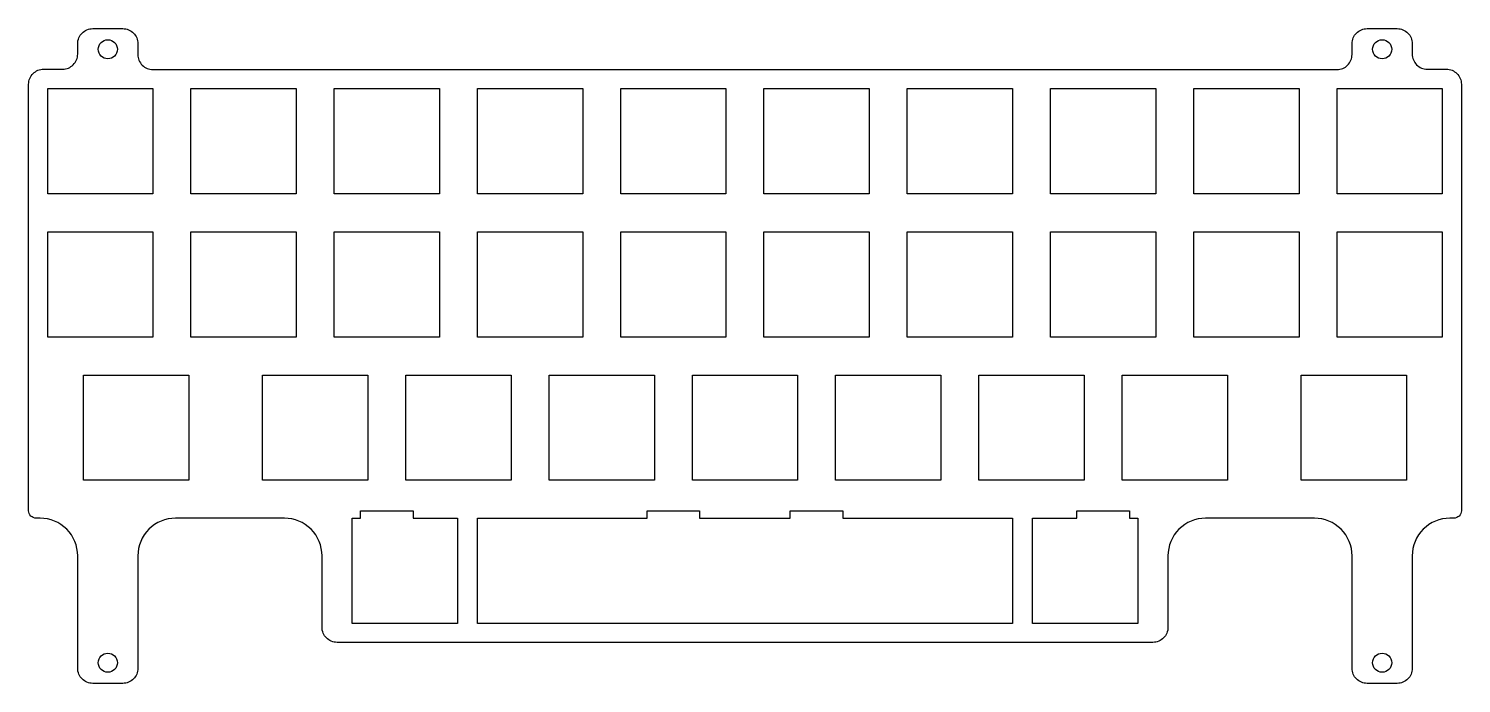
# Model space of a CAD drawing. Header units: millimetres. Extents: x -95 to 95, y -44 to 44.
import ezdxf

# ---------------------------------------------------------------- set-up
doc = ezdxf.new("R2010")
doc.units = ezdxf.units.MM
doc.layers.get('0').update_dxf_attribs({"linetype": 'CONTINUOUS'})

msp = doc.modelspace()

# ---------------------------------------------------------------- linework, layer by layer
msp.add_lwpolyline([(-82.73, 43.55, -0.414214), (-80.73, 41.55), (-80.73, 40.1, 0.414214), (-78.73, 38.1), (78.72, 38.1, 0.414214), (80.72, 40.1), (80.72, 41.55, -0.414214), (82.72, 43.55), (86.72, 43.55, -0.414214), (88.72, 41.55), (88.72, 40.16, 0.414214), (90.72, 38.16), (93.25, 38.16, -0.414214), (95.25, 36.16), (95.25, -20.58, -0.414214), (94.25, -21.58), (93.72, -21.58, 0.414214), (88.72, -26.58), (88.72, -41.55, -0.414214), (86.72, -43.55), (82.72, -43.55, -0.414214), (80.72, -41.55), (80.72, -26.58, 0.414214), (75.72, -21.58), (61.24, -21.58, 0.414214), (56.24, -26.58), (56.24, -36.1, -0.414214), (54.24, -38.1), (-54.24, -38.1, -0.414214), (-56.24, -36.1), (-56.24, -26.58, 0.414214), (-61.24, -21.58), (-75.73, -21.58, 0.414214), (-80.73, -26.58), (-80.73, -41.55, -0.414214), (-82.73, -43.55), (-86.73, -43.55, -0.414214), (-88.73, -41.55), (-88.73, -26.58, 0.414214), (-93.73, -21.58), (-94.25, -21.58, -0.414214), (-95.25, -20.58), (-95.25, 36.16, -0.414214), (-93.25, 38.16), (-90.73, 38.16, 0.414214), (-88.73, 40.16), (-88.73, 41.55, -0.414214), (-86.73, 43.55)], format="xyb", close=True)
for points in [[(-78.73, 35.57), (-78.73, 21.57), (-92.72, 21.57), (-92.72, 35.57), (-78.73, 35.57), (-78.73, 21.57), (-92.72, 21.57), (-92.72, 35.57)], [(-59.68, 21.57), (-73.67, 21.57), (-73.67, 35.57), (-59.68, 35.57), (-59.68, 21.57), (-73.67, 21.57), (-73.67, 35.57), (-59.68, 35.57)], [(-40.62, 21.57), (-54.62, 21.57), (-54.62, 35.57), (-40.62, 35.57)], [(-54.62, 21.57), (-54.62, 35.57), (-40.62, 35.57), (-40.62, 21.57)], [(-35.58, 21.57), (-35.58, 35.57), (-21.58, 35.57), (-21.58, 21.57), (-35.58, 21.57), (-35.58, 35.57), (-21.58, 35.57), (-21.58, 21.57)], [(-2.53, 21.57), (-16.53, 21.57), (-16.53, 35.57), (-2.53, 35.57)], [(-16.53, 21.57), (-16.53, 35.57), (-2.53, 35.57), (-2.53, 21.57)], [(2.52, 35.57), (16.52, 35.57), (16.52, 21.57), (2.52, 21.57), (2.52, 35.57), (16.52, 35.57), (16.52, 21.57), (2.52, 21.57)], [(35.57, 21.57), (21.57, 21.57), (21.57, 35.57), (35.57, 35.57)], [(21.57, 35.57), (35.57, 35.57), (35.57, 21.57), (21.57, 21.57)], [(54.62, 35.57), (54.62, 21.57), (40.62, 21.57), (40.62, 35.57)], [(40.62, 21.57), (40.62, 35.57), (54.62, 35.57), (54.62, 21.57)], [(73.67, 21.57), (59.68, 21.57), (59.68, 35.57), (73.67, 35.57), (73.67, 21.57), (59.68, 21.57), (59.68, 35.57), (73.67, 35.57)], [(78.72, 35.57), (92.72, 35.57), (92.72, 21.57), (78.72, 21.57), (78.72, 35.57), (92.72, 35.57), (92.72, 21.57), (78.72, 21.57)], [(-78.73, 16.52), (-78.73, 2.52), (-92.72, 2.52), (-92.72, 16.52)], [(-78.73, 2.52), (-92.72, 2.52), (-92.72, 16.52), (-78.73, 16.52)], [(-59.68, 16.52), (-59.68, 2.52), (-73.67, 2.52), (-73.67, 16.52)], [(-59.68, 2.52), (-73.67, 2.52), (-73.67, 16.52), (-59.68, 16.52)], [(-40.62, 16.52), (-40.62, 2.52), (-54.62, 2.52), (-54.62, 16.52)], [(-40.62, 2.52), (-54.62, 2.52), (-54.62, 16.52), (-40.62, 16.52)], [(-21.58, 16.52), (-21.58, 2.52), (-35.58, 2.52), (-35.58, 16.52), (-21.58, 16.52), (-21.58, 2.52), (-35.58, 2.52), (-35.58, 16.52)], [(-16.53, 16.52), (-2.53, 16.52), (-2.53, 2.52), (-16.53, 2.52)], [(-2.53, 2.52), (-16.53, 2.52), (-16.53, 16.52), (-2.53, 16.52)], [(2.52, 2.52), (2.52, 16.52), (16.52, 16.52), (16.52, 2.52), (2.52, 2.52), (2.52, 16.52), (16.52, 16.52), (16.52, 2.52)], [(35.57, 16.52), (35.57, 2.52), (21.57, 2.52), (21.57, 16.52)], [(35.57, 2.52), (21.57, 2.52), (21.57, 16.52), (35.57, 16.52)], [(54.62, 2.52), (40.62, 2.52), (40.62, 16.52), (54.62, 16.52)], [(40.62, 2.52), (40.62, 16.52), (54.62, 16.52), (54.62, 2.52)], [(73.67, 16.52), (73.67, 2.52), (59.68, 2.52), (59.68, 16.52)], [(59.68, 2.52), (59.68, 16.52), (73.67, 16.52), (73.67, 2.52)], [(78.72, 2.52), (78.72, 16.52), (92.72, 16.52), (92.72, 2.52), (78.72, 2.52), (78.72, 16.52), (92.72, 16.52), (92.72, 2.52)], [(-73.96, -2.53), (-73.96, -16.53), (-87.96, -16.53), (-87.96, -2.53), (-73.96, -2.53), (-73.96, -16.53), (-87.96, -16.53), (-87.96, -2.53)], [(-50.15, -16.53), (-64.15, -16.53), (-64.15, -2.53), (-50.15, -2.53)], [(-64.15, -16.53), (-64.15, -2.53), (-50.15, -2.53), (-50.15, -16.53)], [(-45.1, -16.53), (-45.1, -2.53), (-31.1, -2.53), (-31.1, -16.53), (-45.1, -16.53), (-45.1, -2.53), (-31.1, -2.53), (-31.1, -16.53)], [(-26.05, -16.53), (-26.05, -2.53), (-12.05, -2.53), (-12.05, -16.53)], [(-26.05, -2.53), (-12.05, -2.53), (-12.05, -16.53), (-26.05, -16.53)], [(7, -16.53), (-7, -16.53), (-7, -2.53), (7, -2.53), (7, -16.53), (-7, -16.53), (-7, -2.53), (7, -2.53)], [(26.05, -16.53), (12.05, -16.53), (12.05, -2.53), (26.05, -2.53)], [(12.05, -16.53), (12.05, -2.53), (26.05, -2.53), (26.05, -16.53)], [(45.1, -2.53), (45.1, -16.53), (31.1, -16.53), (31.1, -2.53)], [(45.1, -16.53), (31.1, -16.53), (31.1, -2.53), (45.1, -2.53)], [(50.15, -2.53), (64.15, -2.53), (64.15, -16.53), (50.15, -16.53)], [(64.15, -16.53), (50.15, -16.53), (50.15, -2.53), (64.15, -2.53)], [(73.96, -16.53), (73.96, -2.53), (87.96, -2.53), (87.96, -16.53), (73.96, -16.53), (73.96, -2.53), (87.96, -2.53), (87.96, -16.53)], [(-38.24, -35.58), (-52.24, -35.58), (-52.24, -21.58), (-51.13, -21.58), (-51.13, -20.58), (-44.13, -20.58), (-44.13, -21.58), (-38.24, -21.58)], [(-52.24, -35.58), (-52.24, -21.58), (-51.13, -21.58), (-51.13, -20.58), (-44.13, -20.58), (-44.13, -21.58), (-38.24, -21.58), (-38.24, -35.58)], [(35.57, -35.58), (-35.58, -35.58), (-35.58, -21.58), (-13.03, -21.58), (-13.03, -20.58), (-6.03, -20.58), (-6.03, -21.58), (6.02, -21.58), (6.02, -20.58), (13.03, -20.58), (13.03, -21.58), (35.57, -21.58), (35.57, -35.58), (-35.58, -35.58), (-35.58, -21.58), (-13.03, -21.58), (-13.03, -20.58), (-6.03, -20.58), (-6.03, -21.58), (6.02, -21.58), (6.02, -20.58), (13.03, -20.58), (13.03, -21.58), (35.57, -21.58)], [(51.13, -21.58), (52.24, -21.58), (52.24, -35.58), (38.24, -35.58), (38.24, -21.58), (44.13, -21.58), (44.13, -20.58), (51.13, -20.58)], [(52.24, -35.58), (38.24, -35.58), (38.24, -21.58), (44.13, -21.58), (44.13, -20.58), (51.13, -20.58), (51.13, -21.58), (52.24, -21.58)]]:
    msp.add_lwpolyline(points, close=True)
for centre in [(-84.72, 40.8), (-84.72, 40.8), (84.72, 40.8), (84.72, 40.8), (-84.72, -40.8), (-84.72, -40.8), (84.72, -40.8), (84.72, -40.8)]:
    msp.add_circle(centre, 1.27)

doc.saveas('drawing.dxf')
